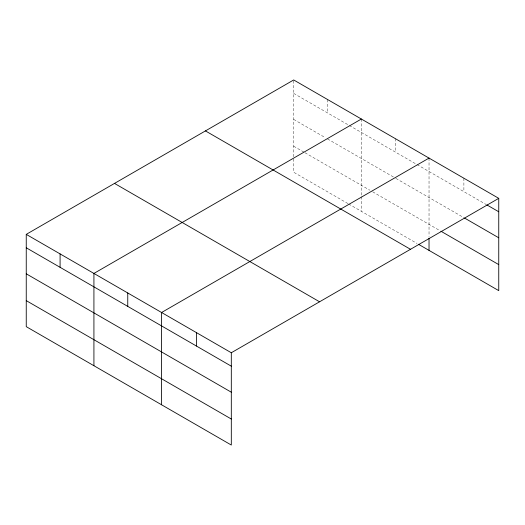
<?xml version="1.0" encoding="UTF-8"?>
<svg xmlns="http://www.w3.org/2000/svg" width="525" height="525" viewBox="0 0 525 525"><rect width="100%" height="100%" fill="white"/><g stroke="black" fill="none" stroke-linecap="round" stroke-linejoin="round"><path stroke-width="0.39" stroke-dasharray="2.62 1.97" d="M293.692 156.791L293.692 79.957M293.692 93.378L416.345 164.187M417.047 164.594L486.202 204.52M293.692 119.405L325.408 137.714M327.528 138.935L395.194 178.008M395.902 178.415L463.89 217.665M293.692 146.219L304.264 152.322M304.973 152.729L369.817 190.175M372.638 191.802L440.186 230.797M347.97 203.582L293.692 172.246L293.692 157.605M348.672 203.989L417.047 243.469M463.89 178.218L463.89 191.638M429.03 158.097L429.03 236.558M395.194 138.561L395.194 151.981M361.358 119.024L361.358 195.864M361.358 196.678L361.358 211.312M327.528 99.494L327.528 112.908"/><path stroke-width="0.79" d="M498.75 198.345L293.692 79.957L26.25 234.367L26.25 326.655L231.308 445.042L231.308 352.754L498.75 198.345L498.75 290.64L418.458 244.282M361.358 119.024L93.922 273.433L93.922 365.722M429.03 158.097L161.588 312.5L161.588 404.788M486.898 204.921L498.75 211.765M464.586 218.072L498.75 237.792M440.882 231.197L498.75 264.607M205.433 130.909L410.498 249.303M114.502 183.409L319.567 301.796M26.25 234.367L231.308 352.754M26.25 247.78L231.308 366.174M26.25 273.807L231.308 392.201M26.25 300.628L231.308 419.016M429.03 238.186L429.03 250.386M196.448 332.627L196.448 346.047M127.752 292.963L127.752 306.383M60.086 253.897L60.086 267.317"/></g></svg>
